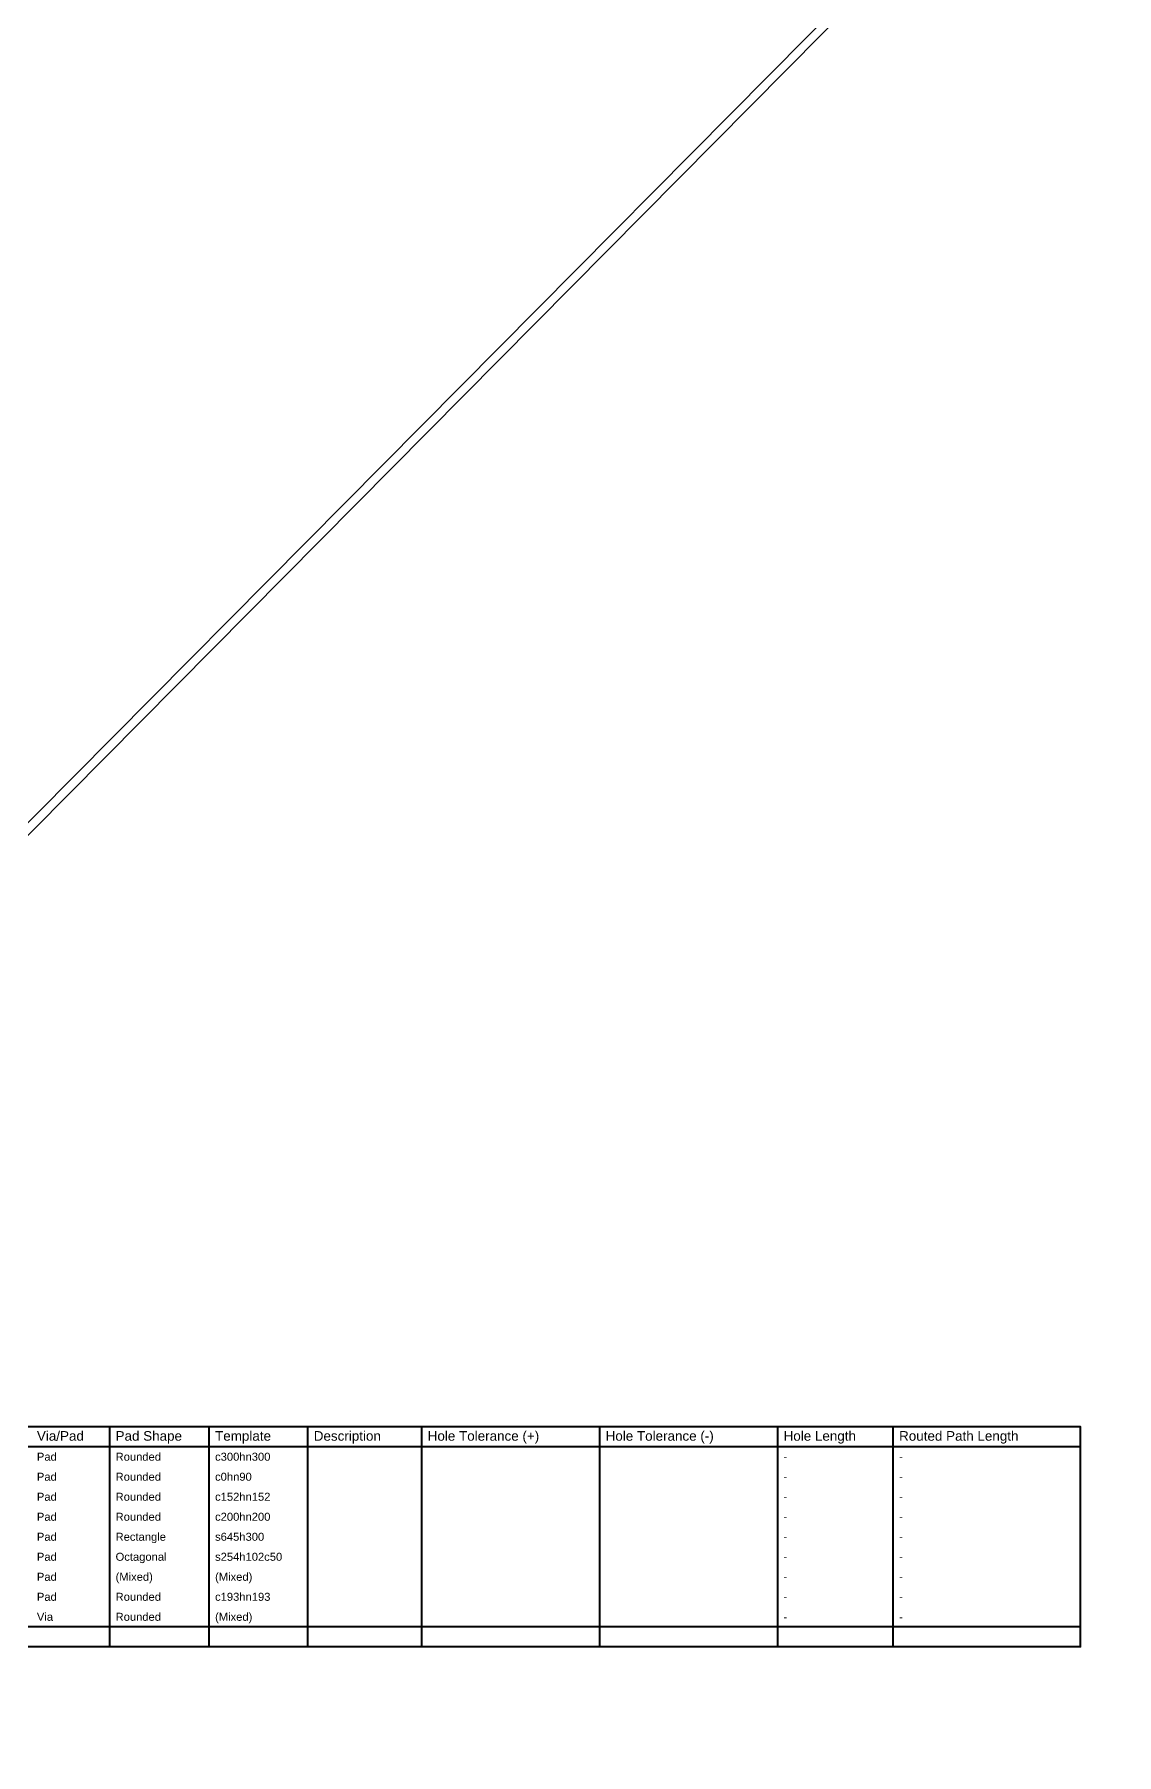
# Model space of a CAD drawing. Header units: inches. Extents: x -3 to 5381, y -57 to 5355.
# Drawn here: x 205.3 to 411.3, y -46.4 to 281.2 of the extents above; entities that cross this region are included whole.
import ezdxf

# ---------------------------------------------------------------- set-up
doc = ezdxf.new("R2010")
doc.units = ezdxf.units.IN
doc.layers.add('Drill Drawing', color=1, linetype='Continuous')
doc.layers.add('Top Solder', color=216, linetype='Continuous')
doc.styles.add('Arial', font='', dxfattribs={"height": 0.2})
doc.styles.get('Arial').set_extended_font_data('Arial')

msp = doc.modelspace()

# ---------------------------------------------------------------- linework, layer by layer
at = {"layer": 'Drill Drawing', "const_width": 0.381}
for points in [[(77.38, 16.07), (404.39, 16.07)], [(219.61, -25.84), (219.61, 16.07)], [(238.55, -25.84), (238.55, 16.07)], [(257.34, -25.84), (257.34, 16.07)], [(279.03, -25.84), (279.03, 16.07)], [(312.9, -25.84), (312.9, 16.07)], [(346.77, -25.84), (346.77, 16.07)], [(368.76, -25.84), (368.76, 16.07)], [(404.39, -25.84), (404.39, 16.07)], [(77.38, 12.26), (404.39, 12.26)], [(77.38, -22.03), (404.39, -22.03)], [(77.38, -25.84), (404.39, -25.84)]]:
    msp.add_lwpolyline(points, dxfattribs=at)
at = {"layer": 'Drill Drawing', "const_width": 0.191}
for points in [[(219.51, 16.07, 1), (219.7, 16.07, 1)], [(238.46, 16.07, 1), (238.65, 16.07, 1)], [(257.25, 16.07, 1), (257.44, 16.07, 1)], [(278.93, 16.07, 1), (279.12, 16.07, 1)], [(312.81, 16.07, 1), (313, 16.07, 1)], [(346.68, 16.07, 1), (346.87, 16.07, 1)], [(368.67, 16.07, 1), (368.86, 16.07, 1)], [(404.3, 16.07, 1), (404.49, 16.07, 1)], [(404.3, 16.07, 1), (404.49, 16.07, 1)], [(404.3, 12.26, 1), (404.49, 12.26, 1)], [(404.3, -22.03, 1), (404.49, -22.03, 1)], [(219.51, -25.84, 1), (219.7, -25.84, 1)], [(238.46, -25.84, 1), (238.65, -25.84, 1)], [(257.25, -25.84, 1), (257.44, -25.84, 1)], [(278.93, -25.84, 1), (279.12, -25.84, 1)], [(312.81, -25.84, 1), (313, -25.84, 1)], [(346.68, -25.84, 1), (346.87, -25.84, 1)], [(368.67, -25.84, 1), (368.86, -25.84, 1)], [(404.3, -25.84, 1), (404.49, -25.84, 1)], [(404.3, -25.84, 1), (404.49, -25.84, 1)]]:
    msp.add_lwpolyline(points, format="xyb", close=True, dxfattribs=at)
at = {"layer": 'Top Solder'}
for p in [(28.22, -46.37), (30.67, -46.37)]:
    msp.add_line(p, (5380.78, 5354.86), dxfattribs=at)

# ---------------------------------------------------------------- texts
at = {"layer": 'Drill Drawing', "style": 'Arial'}
for s, height, p in [('Via/Pad', 1.829, (205.77, 13.4)), ('Pad Shape', 1.829, (220.75, 13.4)), ('Template', 1.829, (239.69, 13.4)), ('Description', 1.8288, (258.48, 13.4)), ('Hole Tolerance (+)', 1.8288, (280.17, 13.4)), ('Hole Tolerance (-)', 1.8288, (314.04, 13.4)), ('Hole Length', 1.8288, (347.92, 13.4)), ('Routed Path Length', 1.8288, (369.91, 13.4)), ('Pad', 1.524, (205.77, 9.59)), ('Rounded', 1.524, (220.75, 9.59)), ('c300hn300', 1.524, (239.69, 9.59)), ('-', 1.52, (347.92, 9.59)), ('-', 1.52, (369.91, 9.59)), ('Pad', 1.524, (205.77, 5.78)), ('Rounded', 1.524, (220.75, 5.78)), ('c0hn90', 1.524, (239.69, 5.78)), ('Pad', 1.524, (205.77, 1.97)), ('Rounded', 1.524, (220.75, 1.97)), ('c152hn152', 1.524, (239.69, 1.97)), ('-', 1.52, (347.92, 5.78)), ('-', 1.52, (369.91, 5.78)), ('-', 1.52, (347.92, 1.97)), ('-', 1.52, (369.91, 1.97)), ('Pad', 1.524, (205.77, -1.84)), ('Rounded', 1.524, (220.75, -1.84)), ('c200hn200', 1.524, (239.69, -1.84)), ('-', 1.52, (347.92, -1.84)), ('-', 1.52, (369.91, -1.84)), ('Pad', 1.524, (205.77, -5.65)), ('Rectangle', 1.524, (220.75, -5.65)), ('s645h300', 1.524, (239.69, -5.65)), ('-', 1.52, (347.92, -5.65)), ('-', 1.52, (369.91, -5.65)), ('Pad', 1.524, (205.77, -9.46)), ('Octagonal', 1.524, (220.75, -9.46)), ('s254h102c50', 1.524, (239.69, -9.46)), ('-', 1.52, (347.92, -9.46)), ('-', 1.52, (369.91, -9.46)), ('Pad', 1.524, (205.77, -13.27)), ('(Mixed)', 1.524, (220.75, -13.27)), ('(Mixed)', 1.524, (239.69, -13.27)), ('-', 1.52, (347.92, -13.27)), ('-', 1.52, (369.91, -13.27)), ('Pad', 1.524, (205.77, -17.08)), ('Rounded', 1.524, (220.75, -17.08)), ('c193hn193', 1.524, (239.69, -17.08)), ('Via', 1.524, (205.77, -20.89)), ('Rounded', 1.524, (220.75, -20.89)), ('(Mixed)', 1.524, (239.69, -20.89)), ('-', 1.52, (347.92, -17.08)), ('-', 1.52, (369.91, -17.08)), ('-', 1.52, (347.92, -20.89)), ('-', 1.52, (369.91, -20.89))]:
    msp.add_text(s, height=height, dxfattribs=at).set_placement(p)

doc.saveas('drawing.dxf')
